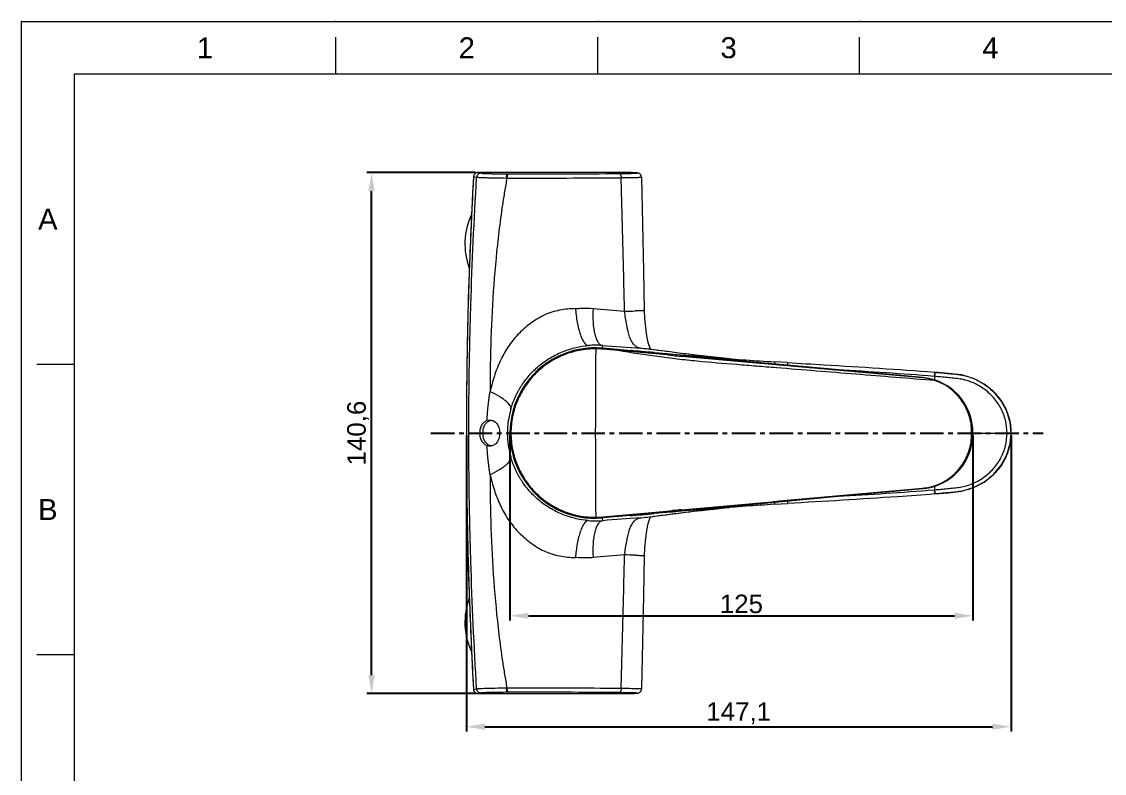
# Model space of a CAD drawing. Header units: millimetres. Extents: x 1931 to 2525, y -1753 to -1333.
# Drawn here: x 1931.4 to 2223.8, y -1535.7 to -1332.8 of the extents above; entities that cross this region are included whole.
import ezdxf

# ---------------------------------------------------------------- set-up
doc = ezdxf.new("R2010")
doc.units = ezdxf.units.MM
doc.header["$LTSCALE"] = 0.1
doc.linetypes.add('CENTERX2', pattern=[101.6, 63.5, -12.7, 12.7, -12.7])
doc.layers.get('0').update_dxf_attribs({"lineweight": 13})
doc.layers.add('CENTER', color=1, linetype='CENTERX2')
doc.layers.add('DIM', color=3, linetype='Continuous', lineweight=9)
doc.styles.get("Standard").update_dxf_attribs({"font": 'arial.ttf'})
doc.dimstyles.new('ISO-25', dxfattribs={"dimtxt": 2.5, "dimasz": 2.5, "dimexe": 1.25, "dimexo": 0.625, "dimtad": 1, "dimdec": 1, "dimtxsty": 'Standard', "dimcen": 2.5, "dimadec": 0, "dimazin": 0, "dimtfac": 1, "dimtdec": 1, "dimtmove": 0, "dimatfit": 3, "dimfxl": 0, "dimarcsym": 0})

# ---------------------------------------------------------------- blocks, each defined once
blk = doc.blocks.new('*D4')
at = {"layer": 'Defpoints', "color": 0}
for p in [(2063.28, -1443.85), (2188.28, -1443.85), (2188.28, -1493.15)]:
    blk.add_point(p, dxfattribs=at)
at = {"layer": 'DIM', "color": 3, "linetype": 'ByBlock', "lineweight": -2}
for p, q in [((2063.28, -1444.47), (2063.28, -1494.4)), ((2188.28, -1444.47), (2188.28, -1494.4)), ((2068.28, -1493.15), (2183.28, -1493.15))]:
    blk.add_line(p, q, dxfattribs=at)
at = {"layer": 'DIM', "color": 3}
for points in [[(2068.28, -1492.32), (2068.28, -1493.98), (2063.28, -1493.15)], [(2183.28, -1492.32), (2183.28, -1493.98), (2188.28, -1493.15)]]:
    blk.add_solid(points, dxfattribs=at)
at = {"layer": 'DIM', "color": 3, "insert": (2125.78, -1489.97), "char_height": 5, "attachment_point": 5}
blk.add_mtext('125', dxfattribs=at)
blk = doc.blocks.new('*D5')
at = {"layer": 'Defpoints', "color": 0}
for p in [(2051.51, -1443.85), (2198.58, -1443.85), (2198.58, -1523.09)]:
    blk.add_point(p, dxfattribs=at)
at = {"layer": 'DIM', "color": 3, "linetype": 'ByBlock', "lineweight": -2}
for p, q in [((2051.51, -1444.47), (2051.51, -1524.34)), ((2198.58, -1444.47), (2198.58, -1524.34)), ((2056.51, -1523.09), (2193.58, -1523.09))]:
    blk.add_line(p, q, dxfattribs=at)
at = {"layer": 'DIM', "color": 3}
for points in [[(2056.51, -1522.26), (2056.51, -1523.93), (2051.51, -1523.09)], [(2193.58, -1522.26), (2193.58, -1523.93), (2198.58, -1523.09)]]:
    blk.add_solid(points, dxfattribs=at)
at = {"layer": 'DIM', "color": 3, "insert": (2125.04, -1519.46), "char_height": 5, "attachment_point": 5}
blk.add_mtext('147,1', dxfattribs=at)
blk = doc.blocks.new('*D6')
at = {"layer": 'Defpoints', "color": 0}
for p in [(2025.92, -1373.55), (2054.63, -1373.55), (2054.63, -1514.15)]:
    blk.add_point(p, dxfattribs=at)
at = {"layer": 'DIM', "color": 3, "linetype": 'ByBlock', "lineweight": -2}
for p, q in [((2054, -1373.55), (2024.67, -1373.55)), ((2025.92, -1509.15), (2025.92, -1378.55)), ((2054, -1514.15), (2024.67, -1514.15))]:
    blk.add_line(p, q, dxfattribs=at)
at = {"layer": 'DIM', "color": 3}
for points in [[(2025.08, -1378.55), (2026.75, -1378.55), (2025.92, -1373.55)], [(2025.08, -1509.15), (2026.75, -1509.15), (2025.92, -1514.15)]]:
    blk.add_solid(points, dxfattribs=at)
at = {"layer": 'DIM', "color": 3, "insert": (2022.29, -1443.85), "char_height": 5, "attachment_point": 5, "rotation": 90}
blk.add_mtext('140,6', dxfattribs=at)

msp = doc.modelspace()

# ---------------------------------------------------------------- linework, layer by layer
for p, q in [((2016.27, -1346.96), (2016.27, -1336.96)), ((2086.97, -1346.96), (2086.97, -1336.96)), ((2157.68, -1346.96), (2157.68, -1336.96)), ((2511.21, -1346.96), (1945.56, -1346.96)), ((1945.56, -1346.96), (1945.56, -1738.68)), ((1945.56, -1425.31), (1935.56, -1425.31)), ((1945.56, -1503.65), (1935.56, -1503.65))]:
    msp.add_line(p, q)
at = {"color": 7, "linetype": 'Continuous'}
for p, q in [((2054.63, -1373.55), (2055.46, -1373.72)), ((2095.8, -1373.55), (2054.63, -1373.55)), ((2062.82, -1373.9), (2062.94, -1373.9)), ((2095.87, -1373.55), (2095.8, -1373.55)), ((2096.29, -1373.57), (2095.87, -1373.55)), ((2095.9, -1373.76), (2097.23, -1373.72)), ((2096.81, -1373.6), (2096.29, -1373.57)), ((2097.15, -1373.62), (2097.21, -1373.62)), ((2054.27, -1374.85), (2053.43, -1374.68)), ((2099.41, -1400.05), (2098.85, -1374.84)), ((2099.64, -1410.77), (2099.41, -1400.05)), ((2086.44, -1421.12), (2086.45, -1420.85)), ((2088.26, -1420.21), (2088.2, -1420.93)), ((2088.2, -1420.93), (2088.38, -1420.94)), ((2088.38, -1420.94), (2088.34, -1421.21)), ((2092.51, -1421.59), (2088.34, -1421.21)), ((2105.64, -1422.53), (2088.38, -1420.94)), ((2088.38, -1420.94), (2095.77, -1421.57)), ((2105.61, -1422.77), (2092.51, -1421.59)), ((2098.82, -1421), (2098.51, -1420.97)), ((2098.82, -1421.01), (2098.51, -1420.97)), ((2102.88, -1421.49), (2101.54, -1421.32)), ((2102.26, -1422.11), (2102.25, -1422.22)), ((2102.26, -1422.11), (2105.65, -1422.4)), ((2104.15, -1421.65), (2102.88, -1421.49)), ((2105.94, -1421.87), (2104.15, -1421.65)), ((2105.64, -1422.53), (2105.61, -1422.77)), ((2105.65, -1422.4), (2107.28, -1422.54)), ((2108.12, -1422.15), (2105.94, -1421.87)), ((2107.27, -1422.69), (2107.23, -1422.93)), ((2107.28, -1422.54), (2109.56, -1422.73)), ((2109.63, -1422.34), (2108.12, -1422.15)), ((2109.54, -1422.91), (2109.51, -1423.15)), ((2109.54, -1422.91), (2109.54, -1422.91)), ((2110.6, -1422.47), (2109.63, -1422.34)), ((2111.55, -1422.58), (2110.6, -1422.47)), ((2112.47, -1422.7), (2111.55, -1422.58)), ((2113.36, -1422.8), (2112.47, -1422.7)), ((2114.22, -1422.9), (2113.36, -1422.8)), ((2115.06, -1423), (2114.22, -1422.9)), ((2115.91, -1423.1), (2115.06, -1423)), ((2116.75, -1423.19), (2115.91, -1423.1)), ((2117.59, -1423.28), (2116.75, -1423.19)), ((2118.44, -1423.37), (2117.59, -1423.28)), ((2119.29, -1423.46), (2118.44, -1423.37)), ((2119.21, -1423.45), (2118.76, -1423.41)), ((2120.15, -1423.55), (2119.29, -1423.46)), ((2121.01, -1423.63), (2120.15, -1423.55)), ((2121.85, -1423.71), (2121.01, -1423.63)), ((2122.57, -1423.78), (2121.85, -1423.71)), ((2134.73, -1424.62), (2134.7, -1425.21)), ((2138.22, -1424.83), (2134.73, -1424.62)), ((2138.22, -1424.83), (2138.18, -1425.53)), ((2174.74, -1428.87), (2174.72, -1428.98)), ((2177.92, -1427.74), (2177.86, -1428.55)), ((2177.86, -1428.55), (2177.93, -1428.56)), ((2177.91, -1427.42), (2178.01, -1427.43)), ((2177.92, -1427.5), (2177.92, -1427.74)), ((2177.98, -1427.75), (2177.93, -1428.56)), ((2177.93, -1428.56), (2177.93, -1429.52)), ((2177.98, -1427.42), (2177.98, -1427.51)), ((2177.98, -1427.51), (2177.98, -1427.75)), ((2179.16, -1429.96), (2178.91, -1429.86)), ((2063.55, -1443.85), (2063.28, -1443.85)), ((2188.28, -1443.69), (2187.95, -1443.69)), ((2187.95, -1443.69), (2187.95, -1444.01)), ((2188.28, -1444), (2187.95, -1444.01)), ((2188.28, -1443.69), (2188.28, -1444)), ((2188.28, -1443.85), (2197.5, -1443.85)), ((2197.5, -1443.85), (2198.58, -1443.85)), ((2198.32, -1446.66), (2198.58, -1443.96)), ((2198.58, -1443.96), (2198.58, -1443.85)), ((2198.58, -1443.89), (2198.58, -1443.92)), ((2198.58, -1443.92), (2198.58, -1443.96)), ((2174.72, -1458.72), (2174.74, -1458.82)), ((2177.17, -1458.4), (2178.25, -1458.08)), ((2177.93, -1458.18), (2177.93, -1459.14)), ((2178.96, -1457.82), (2179.19, -1457.72)), ((2177.93, -1459.14), (2177.86, -1459.15)), ((2177.86, -1459.15), (2177.91, -1459.94)), ((2178.01, -1460.27), (2177.91, -1460.28)), ((2177.93, -1459.14), (2177.98, -1459.94)), ((2109.51, -1464.55), (2109.54, -1464.79)), ((2113.83, -1464.84), (2114.84, -1464.72)), ((2114.84, -1464.72), (2115.51, -1464.64)), ((2115.51, -1464.64), (2116.2, -1464.57)), ((2116.2, -1464.57), (2116.89, -1464.49)), ((2116.89, -1464.49), (2117.6, -1464.41)), ((2117.6, -1464.41), (2118.31, -1464.34)), ((2118.31, -1464.34), (2119.04, -1464.26)), ((2118.81, -1464.28), (2119.21, -1464.24)), ((2119.04, -1464.26), (2119.78, -1464.19)), ((2119.78, -1464.19), (2120.53, -1464.11)), ((2120.53, -1464.11), (2121.29, -1464.04)), ((2121.29, -1464.04), (2122.07, -1463.96)), ((2122.07, -1463.96), (2122.57, -1463.92)), ((2134.7, -1462.49), (2134.73, -1463.07)), ((2134.73, -1463.07), (2138.22, -1462.86)), ((2138.18, -1462.16), (2138.22, -1462.86)), ((2086.45, -1466.85), (2086.44, -1466.57)), ((2088.38, -1466.75), (2088.2, -1466.77)), ((2088.2, -1466.77), (2088.26, -1467.49)), ((2088.34, -1466.48), (2105.6, -1464.93)), ((2088.34, -1466.48), (2088.38, -1466.75)), ((2105.63, -1465.17), (2088.38, -1466.75)), ((2095.77, -1466.13), (2088.38, -1466.75)), ((2098.51, -1466.72), (2098.82, -1466.69)), ((2098.51, -1466.72), (2098.82, -1466.69)), ((2098.82, -1466.69), (2099.37, -1466.63)), ((2098.82, -1466.69), (2098.82, -1466.69)), ((2099.37, -1466.63), (2100.44, -1466.51)), ((2100.44, -1466.51), (2101.83, -1466.34)), ((2101.83, -1466.34), (2103.53, -1466.13)), ((2102.25, -1465.48), (2102.26, -1465.58)), ((2105.64, -1465.29), (2102.26, -1465.58)), ((2105.6, -1464.93), (2105.63, -1465.17)), ((2107.24, -1465.16), (2105.64, -1465.29)), ((2107.19, -1464.78), (2107.23, -1465.01)), ((2109.56, -1464.96), (2107.24, -1465.16)), ((2108.68, -1465.47), (2109.95, -1465.31)), ((2109.54, -1464.79), (2109.54, -1464.79)), ((2109.95, -1465.31), (2110.9, -1465.19)), ((2110.9, -1465.19), (2111.87, -1465.07)), ((2111.87, -1465.07), (2112.85, -1464.96)), ((2112.85, -1464.96), (2113.83, -1464.84)), ((2099.41, -1487.65), (2099.64, -1476.93)), ((2098.85, -1512.85), (2099.41, -1487.65)), ((2053.43, -1513.02), (2054.27, -1512.85)), ((2055.46, -1513.98), (2054.63, -1514.15)), ((2054.63, -1514.15), (2096.03, -1514.15)), ((2062.94, -1513.8), (2062.82, -1513.8)), ((2095.8, -1514.15), (2096.03, -1514.14)), ((2095.8, -1514.15), (2095.87, -1514.15)), ((2095.87, -1514.15), (2096.29, -1514.12)), ((2097.23, -1513.98), (2095.9, -1513.93)), ((2096.03, -1514.14), (2096.23, -1514.12)), ((2096.29, -1514.12), (2096.81, -1514.09)), ((2096.81, -1514.09), (2097.27, -1514.07)), ((2097.21, -1514.08), (2097.15, -1514.08)), ((2097.27, -1514.07), (2097.43, -1514.06))]:
    msp.add_line(p, q, dxfattribs=at)
for points in [[(2097.61, -1373.65), (2097.52, -1373.64), (2097.42, -1373.63), (2097.28, -1373.63), (2096.81, -1373.6)], [(2098.85, -1374.84), (2098.84, -1374.74), (2098.74, -1374.36), (2098.53, -1374.05), (2098.25, -1373.83), (2098.01, -1373.72), (2097.86, -1373.68), (2097.77, -1373.67), (2097.69, -1373.66), (2097.61, -1373.65)], [(2101.22, -1421.29), (2101.04, -1420.79), (2100.64, -1419.41), (2100.26, -1417.57), (2099.94, -1415.38), (2099.73, -1412.93), (2099.64, -1410.77)], [(2101.54, -1421.32), (2100.84, -1421.24), (2100.13, -1421.15), (2099.39, -1421.07), (2098.82, -1421)], [(2107.96, -1422.76), (2106.74, -1422.63), (2106.05, -1422.56), (2105.64, -1422.53)], [(2109.54, -1422.91), (2108.87, -1422.84), (2107.96, -1422.76)], [(2174.74, -1428.87), (2151.05, -1426.71), (2129.17, -1424.71), (2109.54, -1422.91)], [(2178.21, -1429.6), (2177.15, -1429.29), (2175.84, -1429.01), (2174.74, -1428.87)], [(2198.58, -1443.75), (2198.32, -1441.03), (2197.42, -1437.97), (2195.91, -1435.14), (2193.86, -1432.67), (2191.35, -1430.65), (2188.46, -1429.13), (2185.22, -1428.17), (2181.63, -1427.75), (2178.01, -1427.43)], [(2178.91, -1429.86), (2178.46, -1429.69), (2178.21, -1429.6)], [(2198.58, -1443.85), (2198.58, -1443.72), (2198.58, -1443.58)], [(2178.01, -1460.27), (2181.63, -1459.95), (2185.22, -1459.53), (2188.46, -1458.57), (2191.36, -1457.05), (2193.86, -1455.02), (2195.91, -1452.55), (2197.43, -1449.72), (2198.32, -1446.66)], [(2109.54, -1464.79), (2129.15, -1462.99), (2151.03, -1460.99), (2174.74, -1458.82)], [(2174.74, -1458.82), (2175.85, -1458.68), (2177.17, -1458.4)], [(2178.25, -1458.08), (2178.51, -1457.99), (2178.96, -1457.82)], [(2099.64, -1476.93), (2099.73, -1474.77), (2099.94, -1472.31), (2100.26, -1470.12), (2100.64, -1468.29), (2101.04, -1466.91), (2101.22, -1466.41)], [(2103.53, -1466.13), (2103.86, -1466.09), (2108.68, -1465.47)], [(2105.63, -1465.17), (2106.01, -1465.14), (2106.69, -1465.07)], [(2106.69, -1465.07), (2107.91, -1464.94), (2108.83, -1464.85), (2109.54, -1464.79)], [(2097.43, -1514.06), (2097.56, -1514.05), (2097.68, -1514.04)], [(2097.68, -1514.04), (2097.8, -1514.03), (2097.96, -1513.99), (2098.21, -1513.89), (2098.49, -1513.69), (2098.7, -1513.41), (2098.83, -1513.04), (2098.85, -1512.85)]]:
    msp.add_lwpolyline(points, dxfattribs=at)
for centre, radius, start, end in [((2054.63, -1374.75), 1.2, 136.9043, 150.7861), ((2054.63, -1374.75), 1.2, 136.8917, 150.8068), ((2054.62, -1374.75), 1.2, 129.8359, 136.8812), ((2054.61, -1374.73), 1.18, 129.7655, 136.9111), ((2054.63, -1374.76), 1.21, 116.2542, 129.8094), ((2054.62, -1374.75), 1.2, 116.1002, 129.7046), ((2054.63, -1374.77), 1.23, 109.7694, 116.1361), ((2054.62, -1374.74), 1.19, 109.6906, 116.2306), ((2106.5, -1187.46), 186.4, 266.7072, 266.8391), ((2104.78, -1217.68), 156.12, 266.8598, 267.0253), ((2106.13, -1191.73), 182.11, 267.0232, 267.1721), ((3298.69, -1443.85), 1247.18, 176.82067, 179.99989), ((3298.73, -1443.85), 1247.22, 176.82068, 177.88041), ((2054.62, -1374.75), 1.19, 156.9306, 176.8503), ((2054.62, -1374.75), 1.19, 150.8181, 156.9523), ((2054.61, -1374.74), 1.19, 150.8169, 157.0017), ((2062.53, -1358.31), 16.79, 269.3133, 269.76), ((2069.61, -1392.85), 18.5, 154.3899, 200.493), ((3298.67, -1443.85), 1247.16, 177.88042, 178.23366), ((3298.69, -1443.85), 1247.19, 178.23366, 178.94019), ((2228.16, 199.12), 1615.66, 264.94209, 265.24525), ((2083.26, -978.82), 432.3, 271.455, 271.8311), ((3298.71, -1443.85), 1247.2, 178.94019, 179.36408), ((2086.28, -1443.85), 23, 84.7656, 275.2344), ((2086.47, -1444.14), 24, 85.7243, 94.8448), ((2246.84, 626.36), 2052.7, 265.56925, 265.85611), ((4519.87, -1443.85), 2433.54, 179.46498, 180.53502), ((2086.28, -1444.39), 23.27, 84.9253, 89.6145), ((1999.82, -2609.95), 1192.24, 85.07104, 85.38429), ((2094.37, -1437.72), 16.21, 81.4897, 85.0476), ((2091.53, -1576.41), 154.28, 84.1594, 84.7653), ((2130.76, -1189.91), 234.2, 264.2343, 264.7947), ((2257.93, 334.39), 1763.37, 265.17353, 265.48831), ((2154.56, -1076.13), 349.11, 264.1887, 264.744), ((2189.35, -542.97), 883.34, 265.44587, 266.45509), ((3298.69, -1443.85), 1247.18, 179.36408, 179.99989), ((2173.28, -1443.99), 15.09, 71.0672, 71.3092), ((2173.66, -1442.88), 13.92, 69.9349, 71.0787), ((2174.02, -1441.89), 12.87, 67.0144, 69.9339), ((2173.39, -1443.38), 14.49, 66.7735, 67.006), ((2173.38, -1443.69), 14.9, 0, 67.1746), ((2085.94, -1443.86), 23.36, 163.7197, 179.96), ((3298.69, -1443.85), 1247.18, 180.00011, 183.17933), ((3298.68, -1443.85), 1247.17, 180.00011, 180.63592), ((2086.02, -1443.82), 23.44, 180.0693, 196.2512), ((2173.38, -1444), 14.9, 292.9561, 0), ((2182.9, -1443.85), 15.68, 0.3652, 1.4821), ((2182.91, -1443.85), 15.67, 358.4877, 359.5921), ((3298.71, -1443.85), 1247.2, 180.63592, 181.05981), ((2173.41, -1444.04), 14.73, 275.0912, 288.8011), ((2173.79, -1445.16), 13.55, 288.8157, 289.0438), ((2173.86, -1445.37), 13.33, 289.0412, 290.2256), ((2174.03, -1445.8), 12.87, 290.216, 293.1175), ((2173.38, -1444.3), 14.5, 293.1269, 293.3608), ((2130.89, -1699.47), 235.89, 95.1992, 95.7654), ((2257.93, -3222.1), 1763.39, 94.51169, 94.82648), ((2189.35, -2344.72), 883.34, 93.54491, 94.55413), ((2154.5, -1810.95), 348.5, 95.2549, 95.8116), ((3298.69, -1443.85), 1247.19, 181.05982, 181.76633), ((2086.47, -1443.56), 24, 265.1545, 274.2764), ((2086.28, -1443.31), 23.27, 270.3855, 275.0747), ((2249.35, -3547.63), 2086.37, 94.1462, 94.42843), ((1996.47, -237.61), 1232.53, 274.62083, 274.92384), ((2094.37, -1449.97), 16.22, 274.9532, 278.5265), ((2092.17, -1317.86), 147.68, 275.218, 275.8405), ((2225, -3050.06), 1578.77, 94.7512, 95.06145), ((2081.37, -1974.59), 498.03, 88.1946, 88.5203), ((3298.67, -1443.85), 1247.16, 181.76634, 182.11958), ((2069.61, -1494.85), 18.5, 159.5253, 205.5815), ((3298.73, -1443.84), 1247.22, 182.11959, 183.17932), ((2054.64, -1512.94), 1.22, 203.0127, 209.4214), ((2054.61, -1512.95), 1.19, 202.9284, 209.515), ((2054.63, -1512.95), 1.2, 209.5433, 223.1002), ((2054.63, -1512.95), 1.2, 209.3897, 222.9899), ((2054.62, -1512.95), 1.2, 223.1222, 230.1762), ((2054.61, -1512.96), 1.18, 223.0478, 230.2027), ((2054.63, -1512.94), 1.21, 230.2046, 244.0595), ((2054.63, -1512.94), 1.2, 230.1861, 250.1972), ((2054.62, -1512.95), 1.19, 244.0842, 250.2438), ((2054.63, -1512.95), 1.2, 250.1785, 270.0376), ((2062.53, -1529.39), 16.79, 90.24, 90.6867), ((2104.78, -1670.01), 156.12, 92.9747, 93.1402), ((2106.13, -1695.96), 182.11, 92.8279, 92.9768)]:
    msp.add_arc(centre, radius, start, end, dxfattribs=at)
for points in [[(2054.63, -1373.55), (2054.49, -1373.55), (2054.35, -1373.57), (2054.22, -1373.62)], [(2054.63, -1373.55), (2054.49, -1373.55), (2054.35, -1373.57), (2054.22, -1373.62)], [(2053.52, -1374.28), (2053.47, -1374.41), (2053.43, -1374.54), (2053.43, -1374.68)], [(2177.86, -1428.55), (2169.19, -1427.85), (2160.51, -1427.3), (2151.83, -1426.78)], [(2151.83, -1460.91), (2160.51, -1460.39), (2169.19, -1459.84), (2177.86, -1459.15)], [(2053.43, -1513.02), (2053.43, -1513.15), (2053.47, -1513.29), (2053.52, -1513.42)], [(2053.43, -1513.02), (2053.43, -1513.15), (2053.47, -1513.29), (2053.52, -1513.42)], [(2054.22, -1514.08), (2054.35, -1514.12), (2054.49, -1514.15), (2054.63, -1514.15)]]:
    msp.add_open_spline(points, degree=3, dxfattribs=at)
for points, knots in [([(2055.46, -1373.72), (2055.17, -1373.72), (2054.55, -1373.96), (2054.28, -1374.55), (2054.27, -1374.85)], [0, 0, 0, 0, 0.49937, 1, 1, 1, 1]), ([(2055.46, -1373.72), (2055.54, -1373.73), (2055.79, -1373.75), (2056.25, -1373.78), (2056.92, -1373.8), (2057.79, -1373.83), (2058.83, -1373.85), (2060.53, -1373.88), (2061.88, -1373.89), (2062.82, -1373.9)], [0, 0, 0, 0, 0.034653, 0.098171, 0.190449, 0.308449, 0.451248, 0.616305, 1, 1, 1, 1]), ([(2062.33, -1375.1), (2062.33, -1374.95), (2062.35, -1374.66), (2062.45, -1374.24), (2062.65, -1373.9), (2062.82, -1373.9)], [0, 0, 0, 0, 0.324177, 0.633048, 1, 1, 1, 1]), ([(2062.94, -1373.9), (2062.77, -1373.9), (2062.58, -1374.24), (2062.48, -1374.65), (2062.46, -1374.95), (2062.46, -1375.1)], [0, 0, 0, 0, 0.364661, 0.661657, 1, 1, 1, 1]), ([(2062.94, -1373.9), (2068.03, -1373.94), (2077.98, -1373.91), (2087.93, -1373.85), (2092.78, -1373.81)], [0, 0, 0, 0, 0.512343, 1, 1, 1, 1]), ([(2092.78, -1373.81), (2093.08, -1373.81), (2094.12, -1373.8), (2095.16, -1373.78), (2095.9, -1373.76)], [0, 0, 0, 0, 0.285471, 1, 1, 1, 1]), ([(2092.78, -1373.81), (2092.95, -1373.82), (2093.18, -1374.14), (2093.29, -1374.57), (2093.31, -1374.86), (2093.31, -1375.01)], [0, 0, 0, 0, 0.376054, 0.681385, 1, 1, 1, 1]), ([(2097.23, -1373.72), (2097.3, -1373.71), (2097.4, -1373.71), (2097.53, -1373.7), (2097.6, -1373.69), (2097.63, -1373.68), (2097.65, -1373.68), (2097.65, -1373.67), (2097.63, -1373.66), (2097.61, -1373.66), (2097.57, -1373.65), (2097.48, -1373.64), (2097.34, -1373.63), (2097.22, -1373.62), (2097.15, -1373.62)], [0, 0, 0, 0, 0.203213, 0.347203, 0.396627, 0.430694, 0.449765, 0.456856, 0.47159, 0.501015, 0.545721, 0.605866, 0.772414, 1, 1, 1, 1]), ([(2052.15, -1443.85), (2052.16, -1438.09), (2052.26, -1426.57), (2052.8, -1403.56), (2053.59, -1386.32), (2054.27, -1374.85)], [0, 0, 0, 0, 0.250349, 0.50054, 1, 1, 1, 1]), ([(2062.33, -1375.1), (2061.29, -1375.08), (2059.82, -1375.06), (2057.96, -1375.03), (2056.82, -1375), (2055.87, -1374.96), (2055.13, -1374.93), (2054.62, -1374.9), (2054.36, -1374.87), (2054.27, -1374.85)], [0, 0, 0, 0, 0.38366, 0.548695, 0.691476, 0.809466, 0.901746, 0.965289, 1, 1, 1, 1]), ([(2062.46, -1375.1), (2062.24, -1376.29), (2061.82, -1378.69), (2061.06, -1383.47), (2059.93, -1391.84), (2058.81, -1403.84), (2058.07, -1418.24), (2057.91, -1427.85), (2057.93, -1432.65)], [0, 0, 0, 0, 0.063109, 0.126009, 0.251448, 0.501458, 0.750855, 1, 1, 1, 1]), ([(2093.31, -1375.01), (2088.38, -1375.05), (2078.09, -1375.11), (2067.81, -1375.14), (2062.46, -1375.1)], [0, 0, 0, 0, 0.479876, 1, 1, 1, 1]), ([(2098.85, -1374.84), (2098.85, -1374.85), (2098.8, -1374.86), (2098.74, -1374.87), (2098.62, -1374.88), (2098.46, -1374.89), (2098.24, -1374.9), (2097.87, -1374.92), (2097.3, -1374.94), (2096.5, -1374.96), (2095.55, -1374.98), (2094.47, -1375), (2093.71, -1375), (2093.31, -1375.01)], [0, 0, 0, 0, 0.00481, 0.017972, 0.039611, 0.069495, 0.107697, 0.154342, 0.271042, 0.41633, 0.589457, 0.784534, 1, 1, 1, 1]), ([(2094.24, -1410.97), (2094.09, -1404.98), (2093.78, -1392.99), (2093.47, -1381), (2093.31, -1375.01)], [0, 0, 0, 0, 0.499999, 1, 1, 1, 1]), ([(2080.97, -1410.26), (2080.26, -1410.27), (2078.82, -1410.36), (2076.68, -1410.67), (2074.55, -1411.19), (2072.49, -1411.98), (2070.55, -1413.05), (2068.73, -1414.32), (2067.01, -1415.7), (2064.9, -1417.73), (2062.64, -1420.59), (2060.55, -1424.39), (2058.98, -1428.43), (2058.24, -1431.23), (2057.93, -1432.65)], [0, 0, 0, 0, 0.061569, 0.123641, 0.186221, 0.249332, 0.312836, 0.37647, 0.439926, 0.502986, 0.627639, 0.751311, 0.875167, 1, 1, 1, 1]), ([(2080.97, -1410.26), (2081.37, -1410.22), (2082.95, -1410.11), (2084.54, -1410.14), (2085.72, -1410.24)], [0, 0, 0, 0, 0.252247, 1, 1, 1, 1]), ([(2080.97, -1410.26), (2081.02, -1410.86), (2081.14, -1412.09), (2081.42, -1413.92), (2081.79, -1415.68), (2082.25, -1417.24), (2082.69, -1418.38), (2083.09, -1419.11), (2083.51, -1419.74), (2084.02, -1420.23), (2084.44, -1420.22)], [0, 0, 0, 0, 0.167005, 0.338988, 0.50631, 0.658476, 0.786425, 0.839503, 0.885008, 1, 1, 1, 1]), ([(2085.72, -1410.24), (2085.63, -1411.48), (2085.62, -1413.29), (2085.85, -1415.59), (2086.14, -1417.07), (2086.52, -1418.31), (2087, -1419.28), (2087.56, -1419.95), (2088.04, -1420.18), (2088.26, -1420.21)], [0, 0, 0, 0, 0.343444, 0.500386, 0.64103, 0.761711, 0.860384, 0.9378, 1, 1, 1, 1]), ([(2098.51, -1420.97), (2098.19, -1420.94), (2097.55, -1420.74), (2096.74, -1420.06), (2096.08, -1419.08), (2095.55, -1417.83), (2095.13, -1416.34), (2094.65, -1414.04), (2094.39, -1412.22), (2094.24, -1410.97)], [0, 0, 0, 0, 0.08183, 0.169436, 0.269918, 0.38787, 0.522184, 0.672247, 1, 1, 1, 1]), ([(2099.64, -1410.77), (2099.64, -1410.77), (2099.62, -1410.77), (2099.59, -1410.78), (2099.54, -1410.79), (2099.47, -1410.79), (2099.37, -1410.8), (2099.21, -1410.81), (2098.95, -1410.82), (2098.58, -1410.84), (2098.14, -1410.86), (2097.63, -1410.87), (2097.26, -1410.89), (2097.07, -1410.89)], [0, 0, 0, 0, 0.00435, 0.016378, 0.036395, 0.064534, 0.10089, 0.145425, 0.258601, 0.403014, 0.576579, 0.776697, 1, 1, 1, 1]), ([(2063.52, -1437.32), (2063.42, -1437.66), (2063.85, -1436.17), (2064.08, -1435.63), (2064.42, -1434.8), (2064.76, -1434.01), (2065.16, -1433.16), (2065.59, -1432.36), (2066.04, -1431.59), (2066.69, -1430.58), (2067.58, -1429.34), (2068.76, -1427.94), (2070.04, -1426.63), (2071.43, -1425.42), (2072.91, -1424.33), (2074.97, -1423.02), (2077.69, -1421.72), (2081.05, -1420.68), (2083.32, -1420.32), (2084.44, -1420.22)], [0, 0, 0, 0, 0.037833, 0.063382, 0.090483, 0.123496, 0.15647, 0.187458, 0.218448, 0.250031, 0.313416, 0.377074, 0.441083, 0.505218, 0.569357, 0.633421, 0.760221, 0.882539, 1, 1, 1, 1]), ([(2086.44, -1421.12), (2084.95, -1421.12), (2081.96, -1421.39), (2077.64, -1422.67), (2073.66, -1424.77), (2070.17, -1427.62), (2067.3, -1431.09), (2065.17, -1435.06), (2063.85, -1439.36), (2063.55, -1442.36), (2063.55, -1443.85)], [0, 0, 0, 0, 0.124959, 0.249918, 0.374893, 0.499884, 0.624892, 0.749917, 0.874952, 1, 1, 1, 1]), ([(2178.12, -1429.69), (2174.54, -1429.4), (2167.4, -1428.83), (2156.68, -1427.96), (2145.96, -1427.1), (2137.03, -1426.38), (2129.89, -1425.8), (2122.74, -1425.22), (2115.6, -1424.67), (2108.47, -1423.9), (2101.36, -1423.01), (2096.04, -1422.2), (2092.51, -1421.59)], [0, 0, 0, 0, 0.125001, 0.250002, 0.375003, 0.500004, 0.562505, 0.625005, 0.750004, 0.812504, 0.875004, 1, 1, 1, 1]), ([(2118.76, -1423.41), (2116.73, -1423.2), (2113.02, -1422.78), (2106.37, -1421.95), (2101.76, -1421.35), (2098.82, -1421.01)], [0, 0, 0, 0, 0.304747, 0.558527, 1, 1, 1, 1]), ([(2174.72, -1428.98), (2163.85, -1428.02), (2142.12, -1426.08), (2120.38, -1424.13), (2109.51, -1423.15)], [0, 0, 0, 0, 0.499986, 1, 1, 1, 1]), ([(2138.22, -1424.83), (2141.53, -1425.03), (2154.76, -1425.81), (2168, -1426.62), (2177.91, -1427.42)], [0, 0, 0, 0, 0.249886, 1, 1, 1, 1]), ([(2178.12, -1429.69), (2177.84, -1429.6), (2176.73, -1429.27), (2175.59, -1429.06), (2174.72, -1428.98)], [0, 0, 0, 0, 0.247953, 1, 1, 1, 1]), ([(2177.91, -1427.42), (2177.92, -1427.42), (2177.92, -1427.46), (2177.92, -1427.48), (2177.92, -1427.5)], [0, 0, 0, 0, 0.252257, 1, 1, 1, 1]), ([(2197.5, -1443.85), (2197.5, -1442.68), (2197.21, -1440.35), (2195.96, -1437.07), (2193.96, -1434.18), (2191.34, -1431.83), (2188.77, -1430.4), (2186.57, -1429.62), (2185.16, -1429.29), (2184.01, -1429.12), (2182.85, -1429), (2181.41, -1428.86), (2179.67, -1428.7), (2178.51, -1428.6), (2177.93, -1428.56)], [0, 0, 0, 0, 0.12513, 0.249739, 0.374654, 0.499223, 0.624915, 0.687521, 0.749706, 0.780883, 0.812185, 0.874818, 0.937425, 1, 1, 1, 1]), ([(2178.01, -1427.43), (2178.58, -1427.47), (2179.73, -1427.57), (2181.45, -1427.73), (2182.88, -1427.87), (2184.05, -1427.98), (2185.24, -1428.16), (2186.74, -1428.5), (2189.06, -1429.31), (2191.79, -1430.79), (2194.59, -1433.24), (2196.77, -1436.27), (2198.18, -1439.73), (2198.54, -1442.2), (2198.57, -1443.44)], [0, 0, 0, 0, 0.059185, 0.11835, 0.177536, 0.20756, 0.239105, 0.301912, 0.365086, 0.492142, 0.618549, 0.745453, 0.872412, 1, 1, 1, 1]), ([(2178.21, -1429.6), (2178.2, -1429.6), (2178.16, -1429.64), (2178.14, -1429.67), (2178.13, -1429.69)], [0, 0, 0, 0, 0.329773, 1, 1, 1, 1]), ([(2179.16, -1429.96), (2179.14, -1429.95), (2179.09, -1429.98), (2179.07, -1430.02), (2179.05, -1430.05)], [0, 0, 0, 0, 0.347354, 1, 1, 1, 1]), ([(2187.95, -1443.69), (2187.95, -1442.18), (2187.51, -1439.22), (2185.63, -1435.27), (2182.79, -1432.1), (2180.39, -1430.62), (2179.1, -1430.07)], [0, 0, 0, 0, 0.264595, 0.514827, 0.755541, 1, 1, 1, 1]), ([(2057.11, -1440.48), (2057.14, -1439.81), (2057.19, -1438.81), (2057.29, -1437.48), (2057.39, -1436.49), (2057.5, -1435.52), (2057.6, -1434.71), (2057.7, -1434.07), (2057.76, -1433.68), (2057.81, -1433.36), (2057.85, -1433.13), (2057.89, -1432.89), (2057.9, -1432.73), (2057.93, -1432.66)], [0, 0, 0, 0, 0.255497, 0.382282, 0.508152, 0.632872, 0.756288, 0.817568, 0.878608, 0.909035, 0.939352, 0.969907, 1, 1, 1, 1]), ([(2063.52, -1437.32), (2063.55, -1437.17), (2063.52, -1436.83), (2063.27, -1436.33), (2062.82, -1435.78), (2062.19, -1435.2), (2061.37, -1434.59), (2059.96, -1433.68), (2058.77, -1433.06), (2057.93, -1432.65)], [0, 0, 0, 0, 0.058301, 0.130322, 0.221928, 0.335336, 0.47081, 0.627731, 1, 1, 1, 1]), ([(2057.11, -1440.48), (2056.82, -1440.58), (2056.26, -1440.9), (2055.61, -1441.67), (2055.18, -1442.68), (2055.09, -1443.45), (2055.09, -1443.85)], [0, 0, 0, 0, 0.21963, 0.452887, 0.713169, 1, 1, 1, 1]), ([(2055.98, -1443.85), (2055.98, -1443.23), (2056.17, -1442.1), (2056.82, -1441.14), (2057.21, -1440.84)], [0, 0, 0, 0, 0.557668, 1, 1, 1, 1]), ([(2057.11, -1440.48), (2057.17, -1440.46), (2057.43, -1440.38), (2057.69, -1440.35), (2057.88, -1440.35)], [0, 0, 0, 0, 0.258375, 1, 1, 1, 1]), ([(2057.21, -1440.84), (2057.44, -1440.66), (2057.78, -1440.48), (2058.16, -1440.39), (2058.25, -1440.38)], [0, 0, 0, 0, 0.746612, 1, 1, 1, 1]), ([(2057.88, -1440.35), (2058.23, -1440.35), (2058.95, -1440.52), (2059.81, -1441.27), (2060.38, -1442.43), (2060.51, -1443.35), (2060.51, -1443.85)], [0, 0, 0, 0, 0.215455, 0.436081, 0.69129, 1, 1, 1, 1]), ([(2054.27, -1512.85), (2053.59, -1501.37), (2052.8, -1484.14), (2052.26, -1461.13), (2052.16, -1449.61), (2052.15, -1443.85)], [0, 0, 0, 0, 0.49946, 0.749651, 1, 1, 1, 1]), ([(2055.09, -1443.85), (2055.09, -1444.25), (2055.18, -1445.01), (2055.61, -1446.03), (2056.26, -1446.8), (2056.82, -1447.12), (2057.11, -1447.22)], [0, 0, 0, 0, 0.286834, 0.547104, 0.780373, 1, 1, 1, 1]), ([(2057.21, -1446.86), (2056.82, -1446.55), (2056.17, -1445.59), (2055.98, -1444.47), (2055.98, -1443.85)], [0, 0, 0, 0, 0.442331, 1, 1, 1, 1]), ([(2060.51, -1443.85), (2060.51, -1444.35), (2060.38, -1445.26), (2059.81, -1446.42), (2058.95, -1447.18), (2058.23, -1447.35), (2057.88, -1447.35)], [0, 0, 0, 0, 0.308717, 0.563923, 0.784544, 1, 1, 1, 1]), ([(2063.55, -1443.85), (2063.55, -1445.34), (2063.85, -1448.33), (2065.17, -1452.64), (2067.3, -1456.61), (2070.17, -1460.08), (2073.66, -1462.92), (2077.64, -1465.03), (2081.96, -1466.31), (2084.95, -1466.58), (2086.44, -1466.57)], [0, 0, 0, 0, 0.125049, 0.250083, 0.375108, 0.500116, 0.625107, 0.750082, 0.875041, 1, 1, 1, 1]), ([(2177.93, -1459.14), (2178.51, -1459.09), (2179.67, -1459), (2181.41, -1458.84), (2182.85, -1458.69), (2184.01, -1458.58), (2185.16, -1458.41), (2186.57, -1458.07), (2188.77, -1457.29), (2191.34, -1455.87), (2193.96, -1453.52), (2195.96, -1450.63), (2197.21, -1447.34), (2197.5, -1445.01), (2197.5, -1443.85)], [0, 0, 0, 0, 0.062575, 0.125183, 0.187815, 0.219117, 0.250294, 0.312481, 0.375075, 0.500766, 0.625344, 0.750263, 0.87487, 1, 1, 1, 1]), ([(2198.57, -1444.26), (2198.54, -1445.5), (2198.18, -1447.97), (2196.77, -1451.44), (2194.59, -1454.46), (2191.78, -1456.91), (2189.06, -1458.39), (2186.73, -1459.19), (2185.24, -1459.54), (2184.05, -1459.71), (2182.88, -1459.83), (2181.44, -1459.97), (2179.73, -1460.13), (2178.58, -1460.22), (2178.01, -1460.27)], [0, 0, 0, 0, 0.127592, 0.254545, 0.381453, 0.507874, 0.634928, 0.698089, 0.760892, 0.792394, 0.822468, 0.881647, 0.940827, 1, 1, 1, 1]), ([(2179.13, -1457.61), (2180.42, -1457.06), (2182.82, -1455.58), (2185.64, -1452.4), (2187.51, -1448.46), (2187.95, -1445.51), (2187.95, -1444.01)], [0, 0, 0, 0, 0.245706, 0.485792, 0.736447, 1, 1, 1, 1]), ([(2058.25, -1447.32), (2058.16, -1447.3), (2057.78, -1447.22), (2057.44, -1447.03), (2057.21, -1446.86)], [0, 0, 0, 0, 0.253389, 1, 1, 1, 1]), ([(2057.93, -1455.04), (2057.9, -1454.97), (2057.89, -1454.8), (2057.85, -1454.57), (2057.81, -1454.33), (2057.76, -1454.02), (2057.7, -1453.62), (2057.6, -1452.98), (2057.5, -1452.18), (2057.39, -1451.2), (2057.29, -1450.22), (2057.19, -1448.89), (2057.14, -1447.89), (2057.11, -1447.22)], [0, 0, 0, 0, 0.030093, 0.060648, 0.090965, 0.121391, 0.182432, 0.243711, 0.367127, 0.491847, 0.617718, 0.744502, 1, 1, 1, 1]), ([(2057.88, -1447.35), (2057.82, -1447.35), (2057.56, -1447.34), (2057.3, -1447.28), (2057.11, -1447.22)], [0, 0, 0, 0, 0.242841, 1, 1, 1, 1]), ([(2084.44, -1467.47), (2083.32, -1467.38), (2081.05, -1467.02), (2077.69, -1465.98), (2074.97, -1464.67), (2072.91, -1463.37), (2071.43, -1462.27), (2070.04, -1461.06), (2068.76, -1459.75), (2067.58, -1458.35), (2066.69, -1457.12), (2066.04, -1456.1), (2065.59, -1455.33), (2065.16, -1454.54), (2064.76, -1453.69), (2064.42, -1452.89), (2064.08, -1452.07), (2063.86, -1451.52), (2063.42, -1450.03), (2063.52, -1450.38)], [0, 0, 0, 0, 0.117462, 0.239779, 0.366582, 0.430644, 0.494784, 0.558918, 0.622927, 0.686585, 0.749969, 0.781551, 0.812541, 0.843536, 0.876519, 0.909501, 0.936529, 0.962174, 1, 1, 1, 1]), ([(2057.93, -1455.05), (2058.77, -1454.64), (2059.96, -1454.01), (2061.37, -1453.11), (2062.19, -1452.49), (2062.82, -1451.91), (2063.27, -1451.37), (2063.52, -1450.86), (2063.55, -1450.52), (2063.52, -1450.38)], [0, 0, 0, 0, 0.372271, 0.529193, 0.664668, 0.778077, 0.869684, 0.941704, 1, 1, 1, 1]), ([(2057.93, -1455.05), (2057.91, -1459.85), (2058.07, -1469.45), (2058.81, -1483.86), (2059.93, -1495.85), (2061.06, -1504.23), (2061.82, -1509.01), (2062.24, -1511.4), (2062.46, -1512.6)], [0, 0, 0, 0, 0.249145, 0.498542, 0.748552, 0.873991, 0.936891, 1, 1, 1, 1]), ([(2057.93, -1455.05), (2058.24, -1456.46), (2058.98, -1459.26), (2060.54, -1463.31), (2062.65, -1467.11), (2065.36, -1470.55), (2068.13, -1472.96), (2070.55, -1474.65), (2072.49, -1475.71), (2074.55, -1476.5), (2076.68, -1477.03), (2078.82, -1477.33), (2080.26, -1477.42), (2080.97, -1477.44)], [0, 0, 0, 0, 0.124848, 0.248718, 0.372402, 0.497073, 0.623491, 0.687129, 0.750638, 0.813757, 0.876345, 0.938425, 1, 1, 1, 1]), ([(2109.51, -1464.55), (2120.38, -1463.57), (2142.12, -1461.63), (2163.85, -1459.69), (2174.72, -1458.72)], [0, 0, 0, 0, 0.500015, 1, 1, 1, 1]), ([(2178.16, -1457.99), (2178.18, -1458.01), (2178.2, -1458.05), (2178.24, -1458.08), (2178.25, -1458.08)], [0, 0, 0, 0, 0.670731, 1, 1, 1, 1]), ([(2179.19, -1457.72), (2179.17, -1457.73), (2179.12, -1457.7), (2179.1, -1457.66), (2179.08, -1457.64)], [0, 0, 0, 0, 0.347844, 1, 1, 1, 1]), ([(2177.91, -1460.28), (2174.61, -1460.54), (2161.38, -1461.53), (2148.14, -1462.27), (2138.22, -1462.86)], [0, 0, 0, 0, 0.2501, 1, 1, 1, 1]), ([(2177.91, -1459.94), (2177.92, -1460.02), (2177.92, -1460.12), (2177.92, -1460.23), (2177.92, -1460.26), (2177.91, -1460.27)], [0, 0, 0, 0, 0.706246, 0.904363, 1, 1, 1, 1]), ([(2177.91, -1460.27), (2177.91, -1460.27), (2177.91, -1460.27), (2177.91, -1460.28), (2177.91, -1460.28)], [0, 0, 0, 0, 0.540841, 1, 1, 1, 1]), ([(2177.91, -1460.28), (2177.91, -1460.28), (2177.91, -1460.28), (2177.91, -1460.28), (2177.91, -1460.28)], [0, 0, 0, 0, 0.578755, 1, 1, 1, 1]), ([(2177.98, -1459.94), (2177.98, -1459.99), (2177.98, -1460.07), (2177.99, -1460.17), (2177.98, -1460.23), (2177.98, -1460.27), (2177.98, -1460.27)], [0, 0, 0, 0, 0.411211, 0.721214, 0.918993, 1, 1, 1, 1]), ([(2177.98, -1460.27), (2177.98, -1460.27), (2177.98, -1460.27), (2177.98, -1460.27), (2177.98, -1460.27)], [0, 0, 0, 0, 0.535837, 1, 1, 1, 1]), ([(2098.82, -1466.69), (2101.76, -1466.35), (2106.39, -1465.74), (2113.05, -1464.91), (2116.77, -1464.49), (2118.81, -1464.28)], [0, 0, 0, 0, 0.44127, 0.695059, 1, 1, 1, 1]), ([(2084.44, -1467.47), (2084.02, -1467.47), (2083.51, -1467.95), (2083.09, -1468.59), (2082.69, -1469.32), (2082.25, -1470.45), (2081.79, -1472.02), (2081.42, -1473.78), (2081.14, -1475.6), (2081.02, -1476.83), (2080.97, -1477.44)], [0, 0, 0, 0, 0.114991, 0.160496, 0.213575, 0.341523, 0.49369, 0.661012, 0.832995, 1, 1, 1, 1]), ([(2088.26, -1467.49), (2088.04, -1467.52), (2087.56, -1467.75), (2087, -1468.42), (2086.52, -1469.38), (2086.14, -1470.62), (2085.85, -1472.11), (2085.62, -1474.41), (2085.63, -1476.22), (2085.72, -1477.45)], [0, 0, 0, 0, 0.062193, 0.139586, 0.238233, 0.358894, 0.499541, 0.6565, 1, 1, 1, 1]), ([(2094.24, -1476.72), (2094.39, -1475.47), (2094.65, -1473.66), (2095.13, -1471.36), (2095.55, -1469.87), (2096.08, -1468.62), (2096.74, -1467.63), (2097.55, -1466.96), (2098.19, -1466.76), (2098.51, -1466.72)], [0, 0, 0, 0, 0.327753, 0.477816, 0.61213, 0.730082, 0.830564, 0.91817, 1, 1, 1, 1]), ([(2085.72, -1477.45), (2085.33, -1477.49), (2083.75, -1477.59), (2082.16, -1477.55), (2080.97, -1477.44)], [0, 0, 0, 0, 0.247976, 1, 1, 1, 1]), ([(2093.31, -1512.69), (2093.47, -1506.69), (2093.78, -1494.71), (2094.09, -1482.72), (2094.24, -1476.72)], [0, 0, 0, 0, 0.500001, 1, 1, 1, 1]), ([(2097.07, -1476.8), (2097.26, -1476.81), (2097.62, -1476.82), (2098.13, -1476.84), (2098.58, -1476.86), (2098.95, -1476.88), (2099.21, -1476.89), (2099.37, -1476.9), (2099.47, -1476.91), (2099.54, -1476.91), (2099.59, -1476.92), (2099.62, -1476.92), (2099.64, -1476.92), (2099.64, -1476.93)], [0, 0, 0, 0, 0.223253, 0.423354, 0.596923, 0.741352, 0.854546, 0.899091, 0.935455, 0.963599, 0.98362, 0.99565, 1, 1, 1, 1]), ([(2054.27, -1512.85), (2054.36, -1512.83), (2054.62, -1512.8), (2055.13, -1512.77), (2055.87, -1512.73), (2056.82, -1512.7), (2057.96, -1512.67), (2059.82, -1512.63), (2061.29, -1512.61), (2062.33, -1512.6)], [0, 0, 0, 0, 0.034713, 0.098257, 0.190537, 0.308527, 0.451308, 0.616343, 1, 1, 1, 1]), ([(2054.27, -1512.85), (2054.28, -1513.14), (2054.55, -1513.74), (2055.17, -1513.98), (2055.46, -1513.98)], [0, 0, 0, 0, 0.50063, 1, 1, 1, 1]), ([(2062.82, -1513.8), (2061.88, -1513.81), (2060.53, -1513.82), (2058.83, -1513.85), (2057.79, -1513.87), (2056.92, -1513.89), (2056.25, -1513.92), (2055.79, -1513.95), (2055.54, -1513.96), (2055.46, -1513.98)], [0, 0, 0, 0, 0.383691, 0.548746, 0.691545, 0.809546, 0.901824, 0.965344, 1, 1, 1, 1]), ([(2062.82, -1513.8), (2062.65, -1513.79), (2062.45, -1513.45), (2062.35, -1513.04), (2062.33, -1512.75), (2062.33, -1512.6)], [0, 0, 0, 0, 0.366949, 0.67582, 1, 1, 1, 1]), ([(2062.46, -1512.6), (2067.81, -1512.56), (2078.09, -1512.58), (2088.38, -1512.65), (2093.31, -1512.69)], [0, 0, 0, 0, 0.520124, 1, 1, 1, 1]), ([(2062.46, -1512.6), (2062.46, -1512.75), (2062.48, -1513.04), (2062.58, -1513.46), (2062.77, -1513.79), (2062.94, -1513.8)], [0, 0, 0, 0, 0.338343, 0.635339, 1, 1, 1, 1]), ([(2092.78, -1513.89), (2087.93, -1513.85), (2077.98, -1513.79), (2068.03, -1513.76), (2062.94, -1513.8)], [0, 0, 0, 0, 0.487657, 1, 1, 1, 1]), ([(2093.31, -1512.69), (2093.31, -1512.83), (2093.29, -1513.13), (2093.18, -1513.55), (2092.95, -1513.88), (2092.78, -1513.89)], [0, 0, 0, 0, 0.318615, 0.623946, 1, 1, 1, 1]), ([(2095.9, -1513.93), (2095.68, -1513.93), (2094.64, -1513.91), (2093.6, -1513.89), (2092.78, -1513.89)], [0, 0, 0, 0, 0.21157, 1, 1, 1, 1]), ([(2093.31, -1512.69), (2093.71, -1512.69), (2094.47, -1512.7), (2095.55, -1512.72), (2096.5, -1512.74), (2097.3, -1512.76), (2097.87, -1512.78), (2098.24, -1512.79), (2098.46, -1512.8), (2098.62, -1512.82), (2098.74, -1512.82), (2098.8, -1512.84), (2098.85, -1512.84), (2098.85, -1512.85)], [0, 0, 0, 0, 0.215455, 0.410522, 0.583644, 0.72893, 0.845631, 0.892278, 0.930483, 0.960371, 0.982015, 0.995183, 1, 1, 1, 1]), ([(2097.15, -1514.08), (2097.22, -1514.07), (2097.34, -1514.07), (2097.48, -1514.06), (2097.57, -1514.05), (2097.61, -1514.04), (2097.63, -1514.03), (2097.65, -1514.03), (2097.65, -1514.02), (2097.63, -1514.02), (2097.6, -1514.01), (2097.53, -1514), (2097.4, -1513.99), (2097.3, -1513.98), (2097.23, -1513.98)], [0, 0, 0, 0, 0.227538, 0.394037, 0.454156, 0.498837, 0.528235, 0.542945, 0.550044, 0.56914, 0.603235, 0.652686, 0.796731, 1, 1, 1, 1])]:
    msp.add_open_spline(points, degree=3, knots=knots, dxfattribs=at)
for p in [(2016.27, -1332.82), (2086.97, -1332.82), (2157.68, -1332.82)]:
    msp.add_point(p)
at = {"layer": 'CENTER', "color": 1}
msp.add_line((2041.93, -1443.85), (2207.22, -1443.85), dxfattribs=at)
at = {"layer": 'DIM', "color": 7}
msp.add_lwpolyline([(1931.42, -1332.82), (2525.36, -1332.82), (2525.36, -1752.82), (1931.42, -1752.82)], close=True, dxfattribs=at)
msp.add_point((1931.42, -1332.82), dxfattribs=at)

# ---------------------------------------------------------------- texts
at = {"char_height": 5.66, "attachment_point": 5}
for s, width, insert in [('1', 50, (1980.91, -1339.89)), ('2', 50, (2051.62, -1339.89)), ('3', 50, (2122.33, -1339.89)), ('4', 50, (2193.03, -1339.89)), ('A', 10, (1938.49, -1386.13)), ('B', 10, (1938.49, -1464.48))]:
    msp.add_mtext_dynamic_manual_height_columns(s, width=width, gutter_width=12.5, heights=[0], dxfattribs=dict(at, insert=insert))

# ---------------------------------------------------------------- dimensions: what is measured, and where the dimension line sits
at = {"layer": 'DIM', "color": 7}
dim = msp.add_linear_dim(base=(2025.92, -1373.55), p1=(2054.63, -1514.15), p2=(2054.63, -1373.55), angle=90, dimstyle='ISO-25', override={"dimtxt": 5, "dimasz": 5, "dimcen": 5, "dimclrd": 3, "dimclre": 3, "dimclrt": 3, "dimfxl": 1.25, "dimarcsym": 1}, dxfattribs=at)
dim.commit()
dim.dimension.update_dxf_attribs({"geometry": '*D6', "text_midpoint": (2022.29, -1443.85)})
for base, p1, p2, picture, middle in [((2198.58, -1523.09), (2051.51, -1443.85), (2198.58, -1443.85), '*D5', (2125.04, -1519.46)), ((2188.28, -1493.15), (2063.28, -1443.85), (2188.28, -1443.85), '*D4', (2125.78, -1489.97))]:
    dim = msp.add_linear_dim(base=base, p1=p1, p2=p2, dimstyle='ISO-25', override={"dimtxt": 5, "dimasz": 5, "dimcen": 5, "dimclrd": 3, "dimclre": 3, "dimclrt": 3, "dimfxl": 1.25, "dimarcsym": 1}, dxfattribs=at)
    dim.commit()
    dim.dimension.update_dxf_attribs({"geometry": picture, "text_midpoint": middle})

doc.saveas('drawing.dxf')
